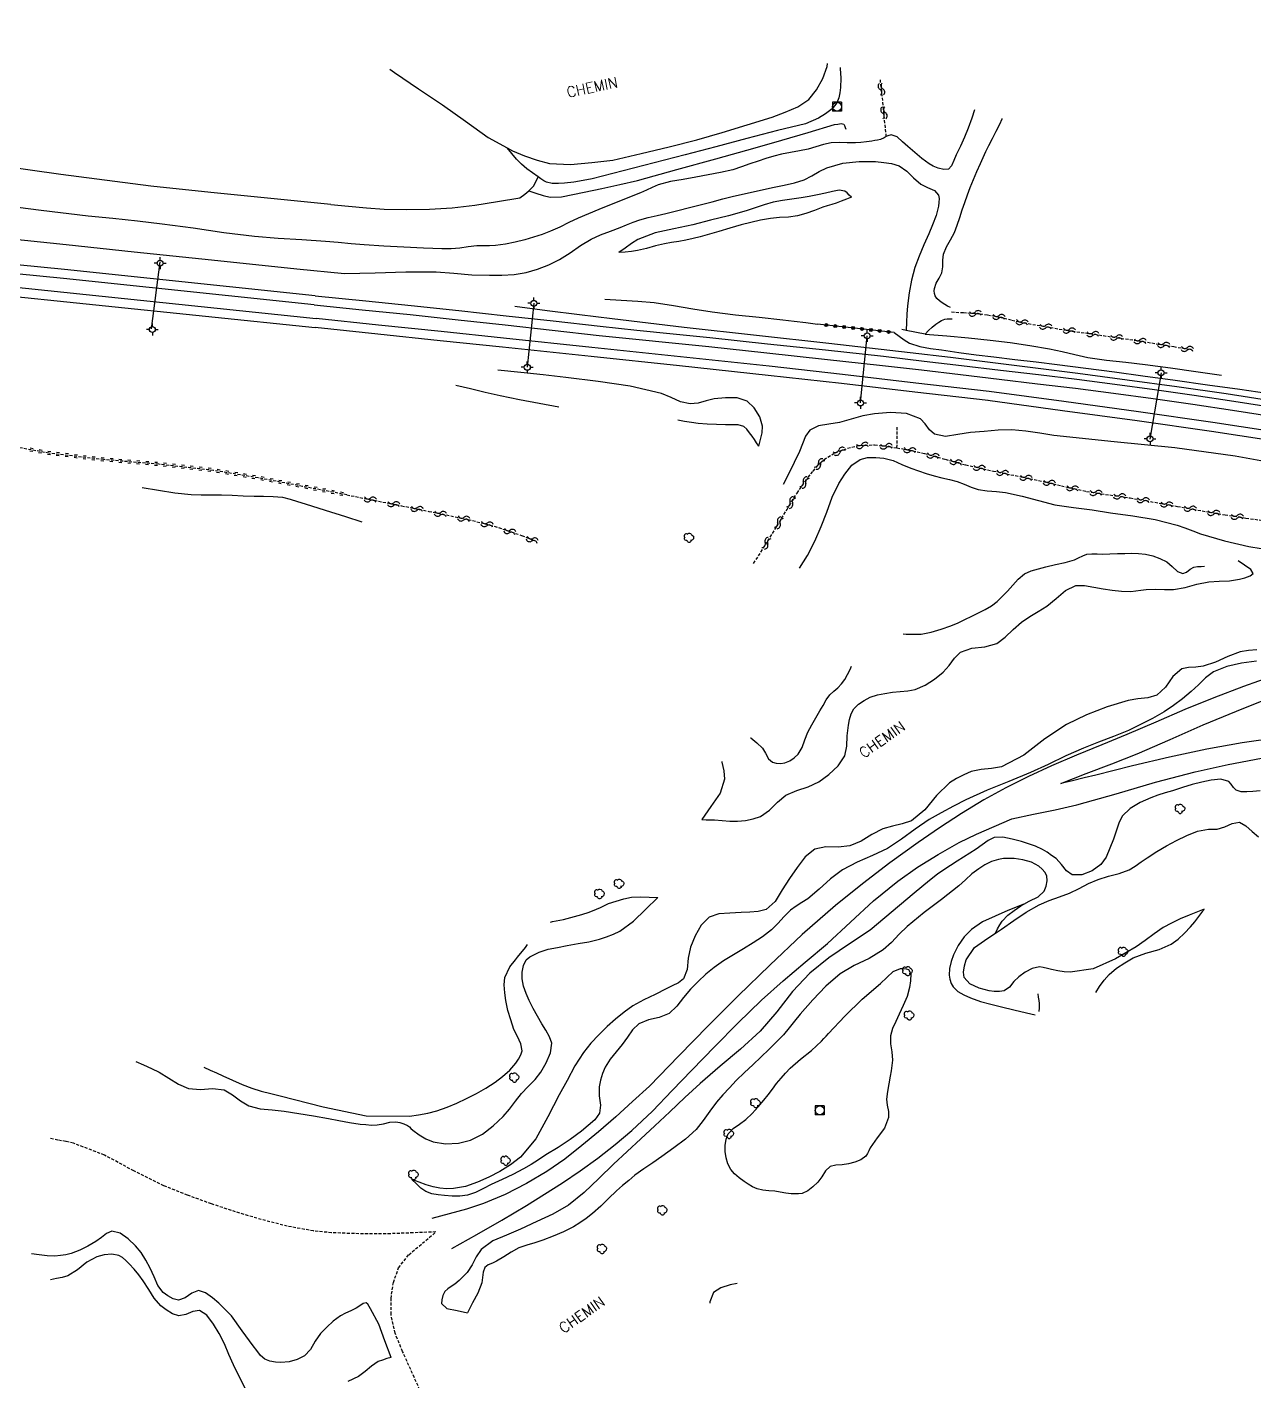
# Model space of a CAD drawing. Header units: millimetres. Extents: x 107000 to 108000, y 127000 to 127954.
# Drawn here: x 107218.9 to 107424.3, y 127715.1 to 127941.9 of the extents above; entities that cross this region are included whole.
import ezdxf
from ezdxf.enums import TextEntityAlignment as Align

# ---------------------------------------------------------------- set-up
doc = ezdxf.new("R2010")
doc.units = ezdxf.units.MM
doc.linetypes.add('DASHED', pattern=[0.75, 0.5, -0.25])
doc.layers.get('0').update_dxf_attribs({"linetype": 'CONTINUOUS'})
for name, color, linetype in [('W0070', 7, 'DASHED'), ('W0071', 7, 'CONTINUOUS'), ('W0120', 7, 'CONTINUOUS'), ('W0211', 2, 'CONTINUOUS'), ('W0214', 2, 'CONTINUOUS'), ('W0220', 5, 'DASHED'), ('W0300', 7, 'CONTINUOUS'), ('W0323', 7, 'CONTINUOUS'), ('W0330', 7, 'CONTINUOUS'), ('W0420', 7, 'CONTINUOUS'), ('W0501', 5, 'DASHED'), ('W0510', 5, 'CONTINUOUS'), ('W0515', 5, 'CONTINUOUS'), ('W0610', 7, 'CONTINUOUS'), ('W0611', 7, 'CONTINUOUS'), ('W0700', 7, 'CONTINUOUS'), ('W0989', 7, 'CONTINUOUS')]:
    doc.layers.add(name, color=color, linetype=linetype)
doc.styles.get("Standard").update_dxf_attribs({"font": 'romans.shx', "width": 0.85})

# ---------------------------------------------------------------- blocks, each defined once
blk = doc.blocks.new('T300')
for p, q in [((-0.8, 0.51), (-0.86, 0.34)), ((-0.86, 0.34), (-0.86, 0.17)), ((-0.86, 0.17), (-0.74, 0.06)), ((-0.69, 0.63), (-0.8, 0.51)), ((-0.8, -0.06), (-0.74, 0.06)), ((-0.74, 0.06), (-0.69, 0.11)), ((-0.57, 0.69), (-0.69, 0.63)), ((-0.46, 0.69), (-0.57, 0.69)), ((-0.29, 0.63), (-0.46, 0.69)), ((-0.29, 0.63), (-0.17, 0.74)), ((-0.23, 0.57), (-0.29, 0.63)), ((-0.17, 0.74), (-0.06, 0.8)), ((-0.06, 0.8), (0.06, 0.8)), ((0.06, 0.8), (0.23, 0.74)), ((0.23, 0.74), (0.34, 0.63)), ((0.34, 0.63), (0.4, 0.51)), ((0.46, 0.46), (0.34, 0.46)), ((0.4, 0.51), (0.4, 0.46)), ((0.57, 0.4), (0.46, 0.46)), ((0.57, 0.4), (0.69, 0.29)), ((0.69, 0.29), (0.74, 0.17)), ((0.74, 0.06), (0.69, -0.17)), ((0.74, 0.17), (0.74, 0.06)), ((-0.8, -0.17), (-0.8, -0.06)), ((-0.8, -0.23), (-0.8, -0.17)), ((-0.74, -0.34), (-0.8, -0.23)), ((-0.69, -0.4), (-0.74, -0.34)), ((-0.51, -0.46), (-0.69, -0.4)), ((-0.4, -0.46), (-0.51, -0.46)), ((-0.4, -0.46), (-0.34, -0.46)), ((-0.34, -0.46), (-0.34, -0.4)), ((-0.34, -0.51), (-0.34, -0.46)), ((-0.29, -0.63), (-0.34, -0.51)), ((-0.17, -0.74), (-0.29, -0.63)), ((-0.06, -0.8), (-0.17, -0.74)), ((0.06, -0.8), (-0.06, -0.8)), ((0.17, -0.74), (0.06, -0.8)), ((0.23, -0.69), (0.17, -0.74)), ((0.29, -0.46), (0.23, -0.46)), ((0.29, -0.63), (0.23, -0.69)), ((0.46, -0.4), (0.29, -0.46)), ((0.34, -0.51), (0.29, -0.63)), ((0.34, -0.51), (0.34, -0.46)), ((0.57, -0.34), (0.46, -0.4)), ((0.63, -0.29), (0.57, -0.34)), ((0.69, -0.17), (0.63, -0.29))]:
    blk.add_line(p, q)
blk = doc.blocks.new('T420')
for p, q in [((0.75, 0.75), (-0.75, 0.75)), ((-0.75, 0.75), (-0.75, -0.75)), ((0.75, 0.75), (0.75, -0.75)), ((0.75, -0.75), (-0.75, -0.75))]:
    blk.add_line(p, q)
blk.add_ellipse((0, 0), major_axis=(-0.53, 0.53), ratio=1, start_param=3.926991, end_param=10.210176)
blk = doc.blocks.new('T610')
for p, q in [((-0.500001, 0), (-1.000002, 0)), ((0, 0.500001), (0, 1.000002)), ((0.500001, 0), (1.000002, 0)), ((0, -0.500001), (0, -1.000002))]:
    blk.add_line(p, q)
blk.add_ellipse((0, 0), major_axis=(-0.353554, 0.353554), ratio=1, start_param=3.926990817, end_param=10.2101761242)
blk = doc.blocks.new('t220o')
at = {"color": 0, "linetype": 'Continuous'}
for p, q in [((-0.25, 0.25), (0.25, 0.25)), ((-0.25, -0.25), (0.25, -0.25))]:
    blk.add_line(p, q, dxfattribs=at)
blk = doc.blocks.new('t500o')
at = {"color": 0, "linetype": 'Continuous'}
for centre, start, end in [((-0.5, 0.625), 216.8699, 323.1301), ((0.5, -0.125), 36.8699, 143.1301), ((0.5, -0.625), 36.8699, 143.1301), ((-0.5, 0.125), 216.8699, 323.1301)]:
    blk.add_arc(centre, 0.625, start, end, dxfattribs=at)
blk = doc.blocks.new('t323o')
at = {"color": 0, "linetype": 'Continuous'}
for radius in [0.25, 0.15]:
    blk.add_circle((0, 0), radius, dxfattribs=at)

msp = doc.modelspace()

# ---------------------------------------------------------------- linework, layer by layer
at = {"layer": 'W0070'}
msp.add_lwpolyline([(107284.94, 127712.93), (107283.1, 127717.03), (107281.74, 127720.06), (107280.47, 127723.13), (107279.8, 127726.26), (107279.8, 127728.92), (107280.19, 127731.62), (107281.06, 127734.07), (107282.77, 127736.27), (107285.05, 127738.18), (107287.32, 127740.08), (107283.52, 127739.93), (107279.72, 127739.79), (107275.93, 127739.76), (107272.88, 127739.82), (107269.84, 127739.95), (107266.82, 127740.24), (107262.43, 127741.04), (107258.08, 127742.16), (107253.78, 127743.45), (107249.73, 127744.78), (107245.73, 127746.25), (107241.76, 127747.83), (107236.75, 127750.31), (107231.81, 127752.96), (107226.65, 127754.93), (107225.35, 127755.22), (107224.04, 127755.47), (107222.73, 127755.72)], dxfattribs=at)
at = {"layer": 'W0071'}
for points in [[(107355, 127935.12), (107355.02, 127934.91), (107355.12, 127933.32), (107355.05, 127931.75), (107354.93, 127930.87), (107354.76, 127929.99), (107354.46, 127929.18), (107353.64, 127928.16), (107352.53, 127927.31), (107351.35, 127926.59), (107349.2, 127925.66), (107346.87, 127925.1), (107344.53, 127924.53), (107339.37, 127923.18), (107334.2, 127921.83), (107329.04, 127920.49), (107323.86, 127919.15), (107318.68, 127917.8), (107313.49, 127916.46), (107311.95, 127916.18), (107310.4, 127915.91), (107308.84, 127915.75), (107307.82, 127915.68), (107306.8, 127915.66), (107305.84, 127915.87), (107305.36, 127916.13), (107304.9, 127916.46), (107304.43, 127916.8)], [(107321.07, 127916.18), (107327.64, 127918), (107334.21, 127919.81), (107340.78, 127921.66), (107345.22, 127922.94), (107349.65, 127924.23), (107354.08, 127925.53), (107354.62, 127925.61), (107355.17, 127925.7), (107355.59, 127925.58), (107355.74, 127925.36), (107355.85, 127925.06), (107355.96, 127924.76)], [(107302.87, 127914.43), (107304.06, 127914.04), (107305.26, 127913.65), (107306.46, 127913.4), (107308.34, 127913.45), (107310.24, 127913.83), (107312.13, 127914.24), (107315.12, 127914.83), (107318.1, 127915.51), (107321.07, 127916.18)], [(107427.57, 127833.22), (107422.54, 127831.44), (107417.55, 127829.55), (107412.68, 127827.55), (107407.85, 127825.46), (107403.01, 127823.38), (107398.79, 127821.66), (107394.56, 127819.95), (107390.38, 127818.14), (107386.54, 127816.34), (107382.75, 127814.45), (107379.03, 127812.43), (107375.3, 127810.16), (107371.64, 127807.76), (107368.04, 127805.29), (107363.34, 127801.91), (107358.73, 127798.4), (107354.24, 127794.76), (107348.65, 127789.88), (107343.24, 127784.78), (107337.91, 127779.61), (107332.92, 127774.62), (107328.01, 127769.56), (107323.09, 127764.49), (107320.26, 127761.93), (107317.43, 127759.36), (107314.55, 127756.87), (107311.74, 127754.54), (107308.88, 127752.28), (107305.9, 127750.21), (107302.48, 127748.18), (107298.93, 127746.37), (107295.28, 127744.82), (107292.43, 127743.89), (107289.52, 127743.12), (107286.62, 127742.34)], [(107428.23, 127822.85), (107422.3, 127821.97), (107416.39, 127820.94), (107410.16, 127819.61), (107403.97, 127818.12), (107397.78, 127816.6), (107395.83, 127816.13), (107393.88, 127815.65), (107391.93, 127815.18), (107396.2, 127816.83), (107400.48, 127818.48), (107404.74, 127820.17), (107410.28, 127822.54), (107415.79, 127824.99), (107421.34, 127827.32), (107425.68, 127829.05)], [(107289.98, 127737.29), (107294.16, 127739.68), (107298.35, 127742.06), (107302.49, 127744.52), (107305.52, 127746.39), (107308.52, 127748.3), (107311.46, 127750.29), (107314.43, 127752.46), (107317.33, 127754.71), (107320.14, 127757.07), (107323.57, 127760.33), (107326.86, 127763.76), (107330.15, 127767.19), (107334, 127771.13), (107337.86, 127775.07), (107341.82, 127778.9), (107345.45, 127782.12), (107349.16, 127785.26), (107352.86, 127788.4), (107356.73, 127791.95), (107360.59, 127795.52), (107364.65, 127798.83), (107367.97, 127801.15), (107371.41, 127803.31), (107374.95, 127805.29), (107377.85, 127806.69), (107380.8, 127807.96), (107383.75, 127809.24), (107387.38, 127810.02), (107391, 127810.8), (107394.62, 127811.63), (107401.23, 127813.43), (107407.81, 127815.38), (107414.43, 127817.14), (107419.96, 127818.34), (107425.53, 127819.41)]]:
    msp.add_lwpolyline(points, dxfattribs=at)
at = {"layer": 'W0120'}
msp.add_lwpolyline([(107369.22, 127890.46), (107366.06, 127891.05), (107365.3, 127891.19)], dxfattribs=at)
at = {"layer": 'W0211'}
for points in [[(107356.88, 127913.37), (107356.53, 127913.74), (107356.19, 127914.12), (107355.81, 127914.41), (107354.82, 127914.56), (107353.69, 127914.3), (107352.56, 127914.02), (107351.19, 127913.78), (107349.82, 127913.51), (107348.45, 127913.25), (107346.9, 127913.02), (107345.34, 127912.81), (107343.8, 127912.52), (107342.29, 127912.09), (107340.79, 127911.58), (107339.29, 127911.09), (107336.31, 127910.27), (107333.31, 127909.52), (107330.31, 127908.76), (107327.18, 127908.09), (107324.05, 127907.41), (107321.13, 127906.28), (107320.04, 127905.6), (107318.98, 127904.85), (107317.92, 127904.09)], [(107300.51, 127895.11), (107305.95, 127894.41), (107311.38, 127893.72), (107316.81, 127893.04), (107328.91, 127891.61), (107341.01, 127890.26), (107353.12, 127888.91)], [(107353.12, 127888.91), (107359.91, 127888.15), (107366.7, 127887.39), (107373.48, 127886.59), (107380.58, 127885.71), (107387.68, 127884.79), (107394.77, 127883.88), (107403.07, 127882.77), (107411.36, 127881.67), (107419.64, 127880.49), (107427.46, 127879.28)], [(107369.22, 127890.46), (107372.87, 127890.14), (107376.51, 127889.82), (107380.14, 127889.43), (107383.45, 127889.02), (107386.75, 127888.56), (107390.03, 127887.99), (107392.16, 127887.52), (107394.3, 127887.01), (107396.44, 127886.55), (107399.62, 127886.08), (107402.83, 127885.73), (107406.04, 127885.36), (107410.3, 127884.78), (107414.56, 127884.16), (107418.82, 127883.55)], [(107341.4, 127871.66), (107341.68, 127872.79), (107341.96, 127873.92), (107342.02, 127875.01), (107341.54, 127876.61), (107340.6, 127878.12), (107339.41, 127879.23), (107337.77, 127879.75), (107335.82, 127879.76), (107333.88, 127879.58), (107332.54, 127879.29), (107331.21, 127878.9), (107329.9, 127878.74), (107328.28, 127879.1), (107326.69, 127879.81), (107325.08, 127880.47), (107319.84, 127881.74), (107314.46, 127882.53), (107309.08, 127883.2), (107305.29, 127883.65), (107301.51, 127884.04), (107297.71, 127884.43)], [(107425.43, 127869.23), (107421.13, 127870.02), (107411.05, 127871.4), (107400.9, 127872.39), (107390.76, 127873.48), (107388.43, 127873.83), (107386.1, 127874.19), (107383.76, 127874.39), (107381.45, 127874.35), (107379.12, 127874.15), (107376.8, 127873.96), (107374.71, 127873.64), (107372.62, 127873.32), (107370.81, 127873.66), (107369.98, 127874.43), (107369.24, 127875.44), (107368.43, 127876.28), (107366.12, 127877.17), (107363.42, 127877.3), (107360.74, 127877.11), (107358.79, 127876.76), (107356.85, 127876.22), (107354.91, 127875.66), (107353.13, 127875.38), (107351.35, 127875.09), (107349.91, 127874.37), (107349.21, 127873.34), (107348.71, 127872.07), (107348.21, 127870.8), (107347.3, 127868.95), (107346.38, 127867.12), (107345.46, 127865.28)], [(107348.21, 127851.23), (107349.55, 127853.35), (107350.74, 127855.77), (107351.84, 127858.21), (107352.78, 127860.65), (107353.64, 127863.13), (107354.79, 127865.43), (107355.8, 127866.99), (107356.95, 127868.47), (107358.33, 127869.47), (107359.59, 127869.77), (107360.98, 127869.8), (107362.34, 127869.67), (107363.86, 127869.26), (107365.35, 127868.61), (107366.85, 127867.99), (107368.13, 127867.53), (107369.42, 127867.1), (107370.72, 127866.69), (107372, 127866.37), (107373.3, 127866.08), (107374.57, 127865.74), (107375.75, 127865.31), (107376.91, 127864.83), (107378.1, 127864.44), (107379.62, 127864.19), (107381.17, 127864.07), (107382.71, 127863.9), (107385.48, 127863.32), (107388.22, 127862.58), (107390.96, 127861.85)], [(107238.14, 127864.74), (107240.86, 127864.31), (107243.59, 127863.88), (107246.32, 127863.59), (107248.02, 127863.54), (107249.71, 127863.55), (107251.41, 127863.54), (107253.23, 127863.47), (107255.05, 127863.38), (107256.87, 127863.3), (107258.46, 127863.29), (107260.06, 127863.27), (107261.63, 127863.12), (107262.91, 127862.81), (107264.17, 127862.4), (107265.43, 127862), (107268.8, 127860.96), (107272.16, 127859.88), (107274.93, 127859)], [(107390.96, 127861.85), (107394.07, 127861.43), (107397.18, 127861), (107400.28, 127860.54), (107404.02, 127859.99), (107407.76, 127859.39), (107411.41, 127858.47), (107412.72, 127858), (107414.02, 127857.49), (107415.32, 127857.01), (107419.34, 127855.81), (107423.43, 127854.89), (107427.57, 127854.2)], [(107335.17, 127818.85), (107335.21, 127818.76), (107335.55, 127817.31), (107335.64, 127815.89), (107334.9, 127813.57), (107333.37, 127811.35), (107331.84, 127809.14), (107332.55, 127809.12), (107333.26, 127809.11), (107333.97, 127809.08), (107335.26, 127808.98), (107336.54, 127808.86), (107337.81, 127808.85), (107339.13, 127809), (107340.44, 127809.26), (107341.67, 127809.68), (107343.15, 127810.71), (107344.49, 127812.05), (107345.91, 127813.22), (107347.72, 127814.02), (107349.64, 127814.63), (107351.42, 127815.45), (107353.12, 127816.68), (107354.66, 127818.13), (107355.77, 127819.79), (107356.13, 127821.41), (107356.18, 127823.19), (107356.37, 127824.93), (107356.59, 127825.88), (107356.86, 127826.83), (107357.28, 127827.67), (107358.05, 127828.47), (107359.02, 127829.11), (107360.05, 127829.63), (107361.24, 127830.03), (107362.5, 127830.27), (107363.76, 127830.46), (107365.04, 127830.6), (107366.32, 127830.68), (107367.54, 127830.91), (107369.23, 127831.64), (107370.81, 127832.65), (107372.26, 127833.83), (107373.24, 127834.96), (107374.13, 127836.18), (107375.15, 127837.19), (107377.05, 127837.85), (107379.21, 127838.07), (107381.21, 127838.61), (107382.65, 127839.67), (107383.97, 127840.97), (107385.35, 127842.2), (107386.74, 127843.13), (107388.17, 127843.99), (107389.59, 127844.88), (107391.18, 127846.18), (107392.75, 127847.52), (107394.45, 127848.33), (107395.92, 127848.34), (107397.47, 127848.04), (107399.02, 127847.76), (107400.56, 127847.57), (107402.1, 127847.39), (107403.64, 127847.36), (107404.49, 127847.45), (107405.35, 127847.58), (107406.21, 127847.68), (107407.74, 127847.71), (107409.28, 127847.65), (107410.8, 127847.69), (107412.77, 127848.03), (107414.73, 127848.54), (107416.7, 127848.95), (107418.43, 127849.06), (107420.16, 127849.1), (107421.84, 127849.38), (107422.76, 127849.65), (107423.66, 127849.98), (107424.16, 127850.37), (107423.78, 127851), (107422.71, 127851.73), (107421.64, 127852.46)], [(107424.76, 127837.59), (107423.36, 127837.45), (107421.98, 127837.23), (107419.9, 127836.47), (107417.86, 127835.53), (107415.77, 127834.82), (107414.56, 127834.69), (107413.32, 127834.62), (107412.19, 127834.38), (107410.7, 127833.11), (107409.48, 127831.33), (107408.03, 127829.97), (107406.52, 127829.52), (107404.86, 127829.34), (107403.22, 127829.09), (107399.68, 127828.03), (107396.23, 127826.66), (107392.88, 127825.08), (107389.26, 127822.65), (107385.77, 127819.93), (107381.99, 127818), (107380.32, 127817.71), (107378.6, 127817.54), (107376.95, 127817.18), (107375.7, 127816.65), (107374.48, 127816), (107373.31, 127815.27), (107371.14, 127813.2), (107369.2, 127810.8), (107366.94, 127808.95), (107365.4, 127808.41), (107363.75, 127808.03), (107362.14, 127807.57), (107360.29, 127806.63), (107358.5, 127805.55), (107356.63, 127804.73), (107354.64, 127804.53), (107352.58, 127804.57), (107350.74, 127804.18), (107349.15, 127802.89), (107347.81, 127801.09), (107346.51, 127799.26), (107345.3, 127797.35), (107344.12, 127795.4), (107342.59, 127794.06), (107341.3, 127793.74), (107339.86, 127793.66), (107338.42, 127793.58), (107336.54, 127793.48), (107334.67, 127793.35), (107333.06, 127792.82), (107331.73, 127791.48), (107330.72, 127789.66), (107329.93, 127787.75), (107329.58, 127785.92), (107329.4, 127784.03), (107328.75, 127782.48), (107327.91, 127781.82), (107326.9, 127781.29), (107325.87, 127780.77), (107324.01, 127779.84), (107322.12, 127778.96), (107320.31, 127777.95), (107318.81, 127776.87), (107317.38, 127775.69), (107316.01, 127774.46), (107314.6, 127773.1), (107313.26, 127771.67), (107312.02, 127770.16), (107310.55, 127767.88), (107309.27, 127765.45), (107307.97, 127763.03), (107306.03, 127759.34), (107304.04, 127755.68), (107301.47, 127752.59), (107299.83, 127751.33), (107298.04, 127750.21), (107296.18, 127749.25), (107294.27, 127748.39), (107292.29, 127747.69), (107290.27, 127747.34), (107289.13, 127747.32), (107287.99, 127747.42), (107286.86, 127747.61), (107285.66, 127747.96), (107284.49, 127748.42), (107283.31, 127748.88)], [(107425.33, 127813.94), (107424.09, 127813.82), (107423.11, 127813.76), (107422.13, 127813.79), (107421.28, 127814.07), (107420.85, 127814.51), (107420.48, 127815.07), (107420.07, 127815.53), (107418.72, 127815.9), (107417.13, 127815.72), (107415.55, 127815.42), (107413.91, 127815.04), (107412.29, 127814.5), (107410.67, 127813.95), (107409.44, 127813.6), (107408.21, 127813.24), (107407.02, 127812.8), (107405.25, 127811.99), (107403.57, 127810.98), (107402.24, 127809.7), (107401.64, 127808.52), (107401.22, 127807.19), (107400.76, 127805.88), (107400.17, 127804.34), (107399.53, 127802.82), (107398.63, 127801.59), (107397.18, 127800.58), (107395.45, 127799.89), (107393.86, 127799.88), (107392.92, 127800.55), (107392.06, 127801.61), (107391.14, 127802.6), (107390.41, 127803.15), (107389.64, 127803.67), (107388.85, 127804.13), (107387.72, 127804.66), (107386.54, 127805.09), (107385.34, 127805.45), (107383.82, 127805.88), (107382.26, 127806.2), (107380.8, 127806.13), (107379.76, 127805.63), (107378.77, 127804.9), (107377.78, 127804.16), (107376.72, 127803.49), (107375.65, 127802.82), (107374.59, 127802.15), (107373.48, 127801.44), (107372.38, 127800.73), (107371.29, 127799.98), (107369.96, 127798.96), (107368.67, 127797.89), (107367.38, 127796.81), (107364.92, 127794.76), (107362.47, 127792.7), (107360.02, 127790.64), (107356.57, 127788.32), (107353.13, 127786.01), (107349.91, 127783.44), (107347.02, 127780.33), (107344.38, 127776.95), (107341.6, 127773.71), (107338.34, 127770.7), (107334.92, 127767.85), (107331.55, 127764.95), (107329.01, 127762.59), (107326.49, 127760.21), (107323.96, 127757.84), (107321.65, 127755.7), (107319.34, 127753.57), (107317.03, 127751.44), (107314.58, 127749.05), (107312.13, 127746.66), (107309.5, 127744.55), (107306.92, 127743.08), (107304.21, 127741.82), (107301.49, 127740.55), (107299.16, 127739.56), (107296.84, 127738.57), (107294.89, 127737.16), (107294.07, 127735.93), (107293.38, 127734.55), (107292.56, 127733.28), (107291.9, 127732.6), (107291.19, 127731.96), (107290.46, 127731.35), (107289.88, 127730.95), (107289.3, 127730.56), (107288.83, 127730.1), (107288.5, 127729.45), (107288.29, 127728.72), (107288.26, 127728.08), (107289.14, 127727.27), (107290.86, 127726.91), (107292.59, 127726.54)], [(107237.07, 127768.64), (107238.37, 127768.04), (107239.68, 127767.45), (107240.96, 127766.83), (107242.6, 127765.86), (107244.22, 127764.84), (107245.92, 127764.09), (107247.88, 127763.93), (107249.92, 127764.08), (107251.85, 127763.86), (107253.26, 127763.07), (107254.59, 127762.04), (107256, 127761.2), (107257.9, 127760.71), (107259.9, 127760.51), (107261.91, 127760.3), (107264.38, 127759.9), (107266.85, 127759.5), (107269.32, 127759.08), (107271.08, 127758.74), (107272.84, 127758.39), (107274.62, 127758.13), (107275.58, 127758.05), (107276.54, 127757.99), (107277.5, 127758), (107278.55, 127758.19), (107279.6, 127758.47), (107280.63, 127758.54), (107281.3, 127758.41), (107281.96, 127758.2), (107282.57, 127757.9), (107282.87, 127757.66), (107283.14, 127757.39), (107283.43, 127757.13), (107284.5, 127756.34), (107285.65, 127755.66), (107286.85, 127755.17), (107288.91, 127754.83), (107291.09, 127754.95), (107293.13, 127755.45), (107295.1, 127756.44), (107296.92, 127757.86), (107298.58, 127759.43), (107299.66, 127760.65), (107300.65, 127761.96), (107301.66, 127763.24), (107302.79, 127764.42), (107303.93, 127765.59), (107304.9, 127766.86), (107305.8, 127768.4), (107306.52, 127770.05), (107306.7, 127771.68), (107306.33, 127772.77), (107305.7, 127773.86), (107305.06, 127774.93), (107304.33, 127776.22), (107303.59, 127777.5), (107302.94, 127778.82), (107302.42, 127780.01), (107301.97, 127781.22), (107301.75, 127782.45), (107301.77, 127783.58), (107301.97, 127784.72), (107302.44, 127785.66), (107303.04, 127786.17), (107303.8, 127786.57), (107304.58, 127786.92), (107306.09, 127787.43), (107307.69, 127787.74), (107309.29, 127788.04), (107311.11, 127788.36), (107312.94, 127788.66), (107314.73, 127789.09), (107315.89, 127789.49), (107317.04, 127789.95), (107318.13, 127790.48), (107320.4, 127792.1), (107322.43, 127794.09), (107324.46, 127796.08)], [(107385.75, 127794.98), (107383.07, 127793.9), (107380.95, 127792.95), (107378.83, 127792), (107376.98, 127790.75), (107375.78, 127789.48), (107374.74, 127788.04), (107373.96, 127786.48), (107373.56, 127785.37), (107373.29, 127784.21), (107373.26, 127783.07), (107373.39, 127782.39), (107373.6, 127781.71), (107373.91, 127781.11), (107374.7, 127780.35), (107375.73, 127779.78), (107376.81, 127779.29), (107378.48, 127778.65), (107380.24, 127778.21), (107382.01, 127777.79), (107384.1, 127777.26), (107386.21, 127776.77), (107387.65, 127776.43)], [(107279.81, 127719.08), (107278.78, 127721.85), (107277.75, 127724.62), (107276.38, 127727.19), (107276.15, 127727.58), (107275.91, 127727.96), (107275.64, 127728.2), (107275.14, 127728.11), (107274.56, 127727.7), (107273.98, 127727.29), (107273.09, 127726.87), (107272.19, 127726.47), (107271.33, 127726.01), (107270.14, 127725.15), (107269.03, 127724.16), (107268.01, 127723.1), (107267.11, 127721.8), (107266.31, 127720.41), (107265.3, 127719.33), (107264.09, 127718.71), (107262.73, 127718.32), (107261.36, 127718.2), (107260.44, 127718.26), (107259.51, 127718.44), (107258.68, 127718.78), (107257.95, 127719.4), (107257.32, 127720.21), (107256.71, 127721.02), (107254.87, 127723.5), (107253.09, 127726.02), (107250.98, 127728.18), (107249.9, 127729.06), (107248.75, 127729.88), (107247.58, 127730.26), (107246.48, 127729.84), (107245.35, 127729.05), (107244.23, 127728.67), (107243.33, 127728.9), (107242.43, 127729.37), (107241.64, 127729.94), (107240.76, 127731.12), (107240.15, 127732.59), (107239.5, 127734.02), (107238.76, 127735.34), (107237.97, 127736.64), (107237.04, 127737.78), (107235.82, 127738.92), (107234.45, 127739.9), (107233.08, 127740.23), (107232.19, 127739.84), (107231.31, 127739.15), (107230.4, 127738.49), (107229.06, 127737.72), (107227.69, 127737.01), (107226.26, 127736.48), (107225.36, 127736.27), (107224.45, 127736.12), (107223.53, 127736.04), (107222.23, 127736.08), (107220.92, 127736.24), (107219.62, 127736.4)], [(107337.75, 127731.45), (107336.59, 127731.24), (107335.02, 127730.74), (107333.8, 127729.94), (107333.18, 127728.39), (107333.16, 127728.16)]]:
    msp.add_lwpolyline(points, dxfattribs=at)
at = {"layer": 'W0214'}
for points in [[(107356.88, 127913.37), (107356.04, 127913.04), (107355.19, 127912.71), (107354.34, 127912.4), (107353.6, 127912.16), (107352.85, 127911.92), (107352.1, 127911.68), (107350.68, 127911.17), (107349.27, 127910.65), (107347.84, 127910.24), (107346.35, 127910.04), (107344.83, 127909.96), (107343.32, 127909.82), (107341.68, 127909.53), (107340.06, 127909.16), (107338.44, 127908.76), (107336.54, 127908.21), (107334.66, 127907.6), (107332.76, 127907.05), (107331.57, 127906.74), (107330.37, 127906.46), (107329.17, 127906.2), (107327.98, 127905.98), (107326.78, 127905.79), (107325.59, 127905.58), (107324.09, 127905.2), (107322.6, 127904.77), (107321.09, 127904.43), (107320.04, 127904.29), (107318.98, 127904.19), (107317.92, 127904.09)], [(107315.58, 127896.28), (107318.34, 127896.12), (107321.1, 127895.95), (107323.85, 127895.71), (107327.09, 127895.25), (107330.32, 127894.68), (107333.56, 127894.16), (107337.5, 127893.69), (107341.44, 127893.29), (107345.39, 127892.86), (107347.32, 127892.61), (107349.26, 127892.36), (107351.19, 127892.11)], [(107364.06, 127890.72), (107364.9, 127890.09), (107365.74, 127889.46), (107366.63, 127888.92), (107368.32, 127888.35), (107370.15, 127888.06), (107371.97, 127887.81), (107374.87, 127887.36), (107377.79, 127886.99), (107380.71, 127886.63), (107384.26, 127886.2), (107387.81, 127885.78), (107391.36, 127885.35), (107396.14, 127884.74), (107400.92, 127884.1), (107405.69, 127883.45), (107411.11, 127882.72), (107416.53, 127881.97), (107421.94, 127881.21), (107426.46, 127880.56)], [(107307.89, 127878.21), (107304.61, 127878.82), (107301.33, 127879.44), (107298.06, 127880.11), (107295.58, 127880.67), (107293.1, 127881.26), (107290.63, 127881.85)], [(107341.4, 127871.66), (107341.02, 127872.22), (107340.65, 127872.78), (107340.25, 127873.33), (107339.83, 127873.93), (107339.38, 127874.51), (107338.87, 127874.96), (107337.95, 127875.24), (107336.89, 127875.24), (107335.82, 127875.24), (107334.29, 127875.32), (107332.76, 127875.38), (107331.23, 127875.5), (107330.09, 127875.65), (107328.96, 127875.83), (107327.82, 127876.01)], [(107365.54, 127840.24), (107366.07, 127840.19), (107368.56, 127840.18), (107370.25, 127840.53), (107371.92, 127841.01), (107373.55, 127841.58), (107374.73, 127842.08), (107375.88, 127842.64), (107377.02, 127843.22), (107378.15, 127843.75), (107379.28, 127844.3), (107380.34, 127844.93), (107381.27, 127845.69), (107382.15, 127846.52), (107383.01, 127847.38), (107383.93, 127848.39), (107384.83, 127849.43), (107385.86, 127850.27), (107386.98, 127850.78), (107388.21, 127851.13), (107389.44, 127851.45), (107391.04, 127851.85), (107392.65, 127852.19), (107394.22, 127852.66), (107394.92, 127852.98), (107395.61, 127853.32), (107396.32, 127853.57), (107397.16, 127853.65), (107398.03, 127853.62), (107398.9, 127853.59), (107400.15, 127853.63), (107401.41, 127853.69), (107402.66, 127853.72), (107403.81, 127853.73), (107404.97, 127853.72), (107406.1, 127853.6), (107407.34, 127853.3), (107408.55, 127852.87), (107409.7, 127852.31), (107410.61, 127851.55), (107411.48, 127850.7), (107412.37, 127850.34), (107412.97, 127850.59), (107413.58, 127851.05), (107414.23, 127851.4), (107414.81, 127851.5), (107415.42, 127851.53), (107416.02, 127851.57)], [(107424.7, 127835.69), (107422.2, 127835.31), (107419.73, 127834.8), (107417.48, 127833.88), (107416.18, 127832.89), (107414.98, 127831.71), (107413.75, 127830.57), (107412.29, 127829.39), (107410.8, 127828.26), (107409.26, 127827.21), (107407.32, 127826.07), (107405.31, 127825.04), (107403.26, 127824.07), (107400.77, 127823.04), (107398.24, 127822.1), (107395.72, 127821.12), (107392.76, 127819.79), (107389.82, 127818.39), (107386.87, 127817.03), (107383.25, 127815.51), (107379.61, 127814.04), (107376.03, 127812.43), (107373.96, 127811.38), (107371.92, 127810.29), (107369.91, 127809.13), (107367.57, 127807.55), (107365.27, 127805.87), (107362.91, 127804.32), (107360.4, 127803.11), (107357.82, 127802.02), (107355.38, 127800.73), (107353.39, 127799.19), (107351.51, 127797.48), (107349.56, 127795.88), (107348.6, 127795.25), (107347.62, 127794.64), (107346.7, 127793.98), (107345.6, 127792.92), (107344.59, 127791.76), (107343.51, 127790.67), (107342.01, 127789.53), (107340.41, 127788.5), (107338.8, 127787.49), (107337.15, 127786.48), (107335.49, 127785.48), (107333.9, 127784.39), (107332.53, 127783.25), (107331.21, 127782.03), (107329.95, 127780.76), (107328.77, 127779.34), (107327.65, 127777.87), (107326.35, 127776.66), (107324.71, 127776.02), (107322.9, 127775.63), (107321.29, 127774.95), (107320.26, 127773.93), (107319.37, 127772.71), (107318.49, 127771.48), (107317.48, 127770.26), (107316.49, 127769.03), (107315.67, 127767.7), (107315.22, 127766.63), (107314.87, 127765.5), (107314.63, 127764.36), (107314.67, 127762.85), (107314.88, 127761.32), (107314.73, 127759.95), (107313.95, 127758.85), (107312.83, 127757.88), (107311.67, 127756.97), (107309.77, 127755.54), (107307.77, 127754.24), (107305.74, 127752.98), (107304.51, 127752.18), (107303.26, 127751.39), (107302, 127750.65), (107300.22, 127749.71), (107298.4, 127748.85), (107296.58, 127748.02), (107295.27, 127747.36), (107293.95, 127746.71), (107292.59, 127746.26), (107291.33, 127746.09), (107290.04, 127746.07), (107288.75, 127746.17), (107287.68, 127746.29), (107286.61, 127746.49), (107285.63, 127746.86), (107284.81, 127747.43), (107284.06, 127748.16), (107283.31, 127748.88)], [(107340.01, 127822.83), (107340.04, 127822.81), (107341.05, 127821.99), (107341.98, 127821.09), (107342.52, 127820.24), (107343.01, 127819.34), (107343.66, 127818.73), (107344.3, 127818.57), (107345.03, 127818.56), (107345.73, 127818.66), (107346.55, 127818.98), (107347.31, 127819.49), (107347.97, 127820.09), (107348.66, 127821.19), (107349.11, 127822.5), (107349.6, 127823.79), (107350.23, 127824.99), (107350.9, 127826.17), (107351.6, 127827.34), (107352.13, 127828.26), (107352.67, 127829.18), (107353.29, 127830.03), (107353.92, 127830.65), (107354.62, 127831.22), (107355.24, 127831.85), (107355.77, 127832.61), (107356.23, 127833.43), (107356.67, 127834.26), (107356.91, 127834.84)], [(107381.01, 127790.12), (107381.37, 127790.82), (107381.73, 127791.51), (107382.14, 127792.15), (107383.06, 127793.11), (107384.15, 127793.94), (107385.26, 127794.72), (107385.75, 127794.98), (107386.67, 127795.48), (107388.13, 127796.18), (107389.14, 127797.17), (107389.47, 127797.99), (107389.66, 127798.9), (107389.59, 127799.74), (107389.27, 127800.32), (107388.8, 127800.86), (107388.28, 127801.33), (107387.05, 127802.03), (107385.61, 127802.42), (107384.14, 127802.61), (107383.26, 127802.65), (107382.36, 127802.61), (107381.5, 127802.48), (107380.35, 127802.1), (107379.24, 127801.54), (107378.2, 127800.9), (107377.04, 127800.03), (107375.97, 127799.03), (107374.88, 127798.04), (107371.99, 127795.78), (107369.05, 127793.59), (107366.23, 127791.26), (107364.88, 127789.93), (107363.57, 127788.56), (107362.18, 127787.31), (107359.85, 127785.89), (107357.35, 127784.7), (107355, 127783.32), (107352.6, 127781.26), (107350.41, 127778.95), (107348.31, 127776.55), (107347.37, 127775.4), (107346.46, 127774.24), (107345.51, 127773.11), (107344.31, 127771.85), (107343.06, 127770.63), (107341.8, 127769.42), (107340.38, 127768.09), (107338.96, 127766.77), (107337.57, 127765.42), (107336.46, 127764.24), (107335.36, 127763.04), (107334.3, 127761.8), (107333.17, 127760.28), (107332.09, 127758.72), (107330.91, 127757.26), (107329.11, 127755.62), (107327.14, 127754.14), (107325.14, 127752.71), (107323.64, 127751.66), (107322.11, 127750.64), (107320.63, 127749.57), (107319.6, 127748.72), (107318.58, 127747.84), (107317.57, 127746.95), (107316.23, 127745.67), (107314.91, 127744.37), (107313.52, 127743.15), (107312.49, 127742.36), (107311.43, 127741.61), (107310.34, 127740.93), (107308.68, 127740.08), (107306.96, 127739.36), (107305.21, 127738.71), (107303.87, 127738.28), (107302.52, 127737.89), (107301.21, 127737.4), (107299.94, 127736.72), (107298.71, 127735.93), (107297.47, 127735.17), (107296.77, 127734.85), (107296.06, 127734.55), (107295.51, 127734.12), (107295.21, 127733.36), (107295.14, 127732.45), (107295.02, 127731.54), (107294.35, 127729.83), (107293.47, 127728.19), (107292.59, 127726.54)], [(107306.5, 127791.98), (107306.84, 127792.05), (107308.7, 127792.43), (107310.53, 127792.89), (107311.77, 127793.25), (107313, 127793.65), (107314.2, 127794.11), (107314.87, 127794.41), (107315.54, 127794.74), (107316.2, 127795.07), (107317.49, 127795.46), (107318.78, 127795.85), (107320.09, 127796.12), (107321.53, 127796.2), (107323, 127796.14), (107324.46, 127796.08)], [(107248.47, 127767.7), (107249.53, 127767.2), (107250.59, 127766.7), (107251.66, 127766.21), (107253.26, 127765.48), (107254.88, 127764.77), (107256.52, 127764.15), (107258.08, 127763.68), (107259.67, 127763.28), (107261.26, 127762.9), (107268.42, 127761.03), (107275.66, 127759.55), (107282.87, 127759.47), (107284.42, 127759.7), (107285.97, 127759.99), (107287.49, 127760.38), (107289.18, 127760.96), (107290.83, 127761.65), (107292.45, 127762.42), (107294.09, 127763.24), (107295.7, 127764.14), (107297.22, 127765.15), (107298.49, 127766.11), (107299.7, 127767.15), (107300.7, 127768.35), (107301.13, 127769.01), (107301.52, 127769.72), (107301.74, 127770.43), (107301.56, 127771.6), (107300.96, 127772.79), (107300.38, 127774), (107299.84, 127775.59), (107299.36, 127777.19), (107299.03, 127778.82), (107298.85, 127780.13), (107298.77, 127781.45), (107298.88, 127782.71), (107299.7, 127784.47), (107300.67, 127785.66), (107301, 127786.08), (107302.3, 127787.69), (107302.67, 127788.24)], [(107388.34, 127777), (107388.36, 127777.64), (107388.35, 127778.32), (107388.3, 127778.86), (107388.23, 127779.4), (107388.15, 127779.95)], [(107255.38, 127713.93), (107254.37, 127715.85), (107253.43, 127717.8), (107252.63, 127719.57), (107251.9, 127721.37), (107251.01, 127723.07), (107250.06, 127724.64), (107248.99, 127726.14), (107247.71, 127726.95), (107246.62, 127726.77), (107245.43, 127726.26), (107244.28, 127726.04), (107243.21, 127726.38), (107242.18, 127727.01), (107241.24, 127727.73), (107240.15, 127728.98), (107239.25, 127730.45), (107238.31, 127731.9), (107237.57, 127732.88), (107236.81, 127733.85), (107235.98, 127734.74), (107235.42, 127735.28), (107234.84, 127735.79), (107234.21, 127736.16), (107233.04, 127736.37), (107231.76, 127736.23), (107230.53, 127735.93), (107228.86, 127735.02), (107227.33, 127733.73), (107225.67, 127732.72), (107224.73, 127732.46), (107223.77, 127732.26), (107222.8, 127732.07)], [(107279.81, 127719.08), (107279.09, 127718.86), (107278.36, 127718.63), (107277.66, 127718.36), (107276.53, 127717.61), (107275.49, 127716.69), (107274.38, 127715.87), (107272.56, 127715.06)]]:
    msp.add_lwpolyline(points, dxfattribs=at)
at = {"layer": 'W0220'}
msp.add_lwpolyline([(107272.39, 127863.52), (107264.97, 127864.95), (107257.54, 127866.37), (107250.09, 127867.62), (107240.91, 127868.65), (107231.69, 127869.42), (107222.52, 127870.5), (107215.87, 127871.75), (107209.24, 127873.17), (107202.59, 127874.43), (107196.97, 127875.3), (107191.32, 127876.06), (107185.67, 127876.6), (107180.47, 127877.02), (107175.25, 127877.26), (107170.16, 127876.82), (107165.77, 127875.65), (107161.49, 127873.96), (107157.37, 127871.93), (107156.68, 127871.53)], dxfattribs=at)
at = {"layer": 'W0323'}
msp.add_lwpolyline([(107364.06, 127890.72), (107351.19, 127892.11)], dxfattribs=at)
at = {"layer": 'W0330'}
for points in [[(107269.71, 127912.13), (107259.67, 127913.13), (107249.62, 127914.14), (107239.59, 127915.24), (107224.5, 127917.18), (107209.44, 127919.32), (107194.36, 127921.37), (107177.8, 127923.32), (107161.23, 127925.16), (107144.68, 127927.15), (107138, 127928.05), (107131.32, 127928.98), (107124.64, 127929.9), (107125.5, 127932.32), (107126.36, 127934.74), (107127.3, 127937.12), (107129.31, 127941.22), (107129.68, 127941.86)], [(107279.62, 127934.79), (107280.39, 127934.25), (107284.41, 127931.52), (107288.44, 127928.82), (107292.26, 127926.09), (107296.09, 127923.38), (107299.25, 127921.65), (107300.15, 127921.15), (107302.17, 127920.31), (107304.25, 127919.57), (107306.35, 127919.04), (107309.84, 127918.85), (107313.4, 127919.21), (107316.96, 127919.57), (107321.66, 127920.68), (107326.35, 127921.79), (107331.02, 127922.98), (107335.23, 127924.2), (107339.43, 127925.48), (107343.62, 127926.77), (107345.77, 127927.63), (107347.92, 127928.5), (107349.74, 127929.71), (107351.06, 127931.33), (107352.09, 127933.25), (107352.82, 127935.26), (107352.89, 127935.79)], [(107304.43, 127916.8), (107303.49, 127917.48), (107302.55, 127918.15), (107301.67, 127918.88), (107300.82, 127919.76), (107300.04, 127920.71), (107299.25, 127921.65)], [(107301.38, 127913.25), (107302.2, 127913.9), (107302.87, 127914.43), (107303.01, 127914.55), (107303.69, 127915.3), (107303.96, 127915.78), (107304.2, 127916.29), (107304.43, 127916.8)], [(107269.71, 127912.13), (107272.7, 127911.85), (107275.68, 127911.58), (107278.67, 127911.39), (107282.46, 127911.3), (107286.26, 127911.36), (107290.04, 127911.58), (107293.83, 127912.03), (107297.61, 127912.64), (107301.38, 127913.25)]]:
    msp.add_lwpolyline(points, dxfattribs=at)
at = {"layer": 'W0501'}
for points in [[(107362.73, 127923.51), (107362.5, 127925.78), (107362.27, 127928.05), (107362.04, 127930.32), (107361.73, 127933)], [(107373.63, 127894.17), (107375.65, 127894.04), (107377.67, 127893.9), (107379.67, 127893.68), (107381.71, 127893.29), (107383.73, 127892.8), (107385.76, 127892.34), (107392.38, 127891.17), (107399.05, 127890.2), (107405.71, 127889.2), (107408.27, 127888.78), (107410.84, 127888.35), (107413.4, 127887.92)], [(107364.51, 127871.38), (107364.57, 127874.98)], [(107340.5, 127852.05), (107341.35, 127853.3), (107342.89, 127855.8), (107344.43, 127858.3), (107346.1, 127861.07), (107347.78, 127863.83), (107349.65, 127866.46), (107350.48, 127867.51), (107351.35, 127868.54), (107352.3, 127869.44), (107354.14, 127870.56), (107356.22, 127871.33), (107358.35, 127871.8), (107360.77, 127871.89), (107363.25, 127871.6), (107364.51, 127871.38), (107365.71, 127871.19), (107369.17, 127870.45), (107372.59, 127869.48), (107376.02, 127868.54), (107380.65, 127867.51), (107385.3, 127866.54), (107389.94, 127865.55), (107392.04, 127865.05), (107394.15, 127864.56), (107396.26, 127864.11), (107398.68, 127863.71), (107401.12, 127863.37), (107403.55, 127863.01), (107406.2, 127862.55), (107408.84, 127862.07), (107411.49, 127861.58), (107414.13, 127861.1), (107416.79, 127860.63), (107419.44, 127860.17), (107422.94, 127859.64), (107426.45, 127859.14)], [(107272.39, 127863.52), (107276.97, 127862.61), (107281.55, 127861.7), (107286.13, 127860.76), (107289.8, 127860), (107293.47, 127859.22), (107297.09, 127858.28), (107301.66, 127856.73), (107303.54, 127855.96)]]:
    msp.add_lwpolyline(points, dxfattribs=at)
at = {"layer": 'W0510'}
for points in [[(107377.47, 127928.03), (107377.04, 127926.63), (107376.44, 127924.92), (107375.82, 127923.41), (107375.13, 127921.92), (107374.41, 127920.46), (107374.04, 127919.54), (107373.66, 127918.62), (107373.12, 127918.05), (107372.35, 127917.99), (107371.43, 127918.24), (107370.57, 127918.59), (107369.92, 127918.96), (107369.31, 127919.41), (107368.7, 127919.87), (107367.91, 127920.52), (107367.13, 127921.2), (107366.34, 127921.85), (107365.44, 127922.67), (107364.52, 127923.46), (107363.56, 127923.8), (107362.97, 127923.63), (107362.73, 127923.51), (107362.36, 127923.31), (107361.73, 127923.04), (107361.27, 127922.93), (107360.79, 127922.85), (107360.32, 127922.78), (107359.4, 127922.64), (107358.47, 127922.53), (107357.55, 127922.46), (107356.18, 127922.47), (107354.82, 127922.54), (107353.47, 127922.49), (107352.2, 127922.19), (107350.94, 127921.78), (107349.67, 127921.4), (107348.18, 127921.11), (107346.68, 127920.87), (107345.2, 127920.58), (107343.88, 127920.23), (107342.58, 127919.84), (107341.28, 127919.43), (107339.87, 127918.94), (107338.46, 127918.44), (107337.04, 127917.98), (107334.98, 127917.5), (107332.9, 127917.12), (107330.82, 127916.73), (107328.71, 127916.36), (107326.59, 127915.99), (107324.54, 127915.43), (107323.54, 127915.02), (107322.55, 127914.57), (107321.56, 127914.12), (107318.08, 127912.71), (107314.57, 127911.34), (107311.11, 127909.87), (107309.58, 127909.12), (107308.05, 127908.35), (107306.5, 127907.66), (107305.09, 127907.13), (107303.65, 127906.66), (107302.2, 127906.25), (107300.59, 127905.84), (107298.96, 127905.51), (107297.32, 127905.29), (107296.28, 127905.25), (107295.24, 127905.24), (107294.19, 127905.22), (107292.74, 127905.06), (107291.3, 127904.85), (107289.85, 127904.71), (107288.32, 127904.7), (107286.79, 127904.76), (107285.26, 127904.84), (107281.93, 127904.98), (107278.61, 127905.15), (107275.29, 127905.38), (107273.13, 127905.56), (107270.98, 127905.76), (107268.82, 127905.96)], [(107373.48, 127894.9), (107372.99, 127895.13), (107372.51, 127895.38), (107372.06, 127895.66), (107371.62, 127896), (107371.21, 127896.39), (107370.93, 127896.83), (107370.81, 127897.23), (107370.76, 127897.67), (107370.77, 127898.1), (107371.06, 127898.98), (107371.59, 127899.82), (107372.02, 127900.69), (107372.17, 127901.73), (107372.18, 127902.8), (107372.3, 127903.84), (107372.81, 127905.07), (107373.5, 127906.26), (107374.14, 127907.47), (107374.61, 127908.71), (107375.03, 127909.98), (107375.45, 127911.25), (107375.87, 127912.51), (107376.3, 127913.77), (107376.75, 127915.02), (107377.3, 127916.36), (107377.88, 127917.7), (107378.48, 127919.02), (107378.93, 127920.02), (107379.4, 127921.02), (107379.87, 127922.02), (107380.49, 127923.22), (107381.12, 127924.41), (107381.72, 127925.62), (107382.1, 127926.51), (107382.12, 127926.56)], [(107272.04, 127900.59), (107277.15, 127900.73), (107282.26, 127900.88), (107287.37, 127900.85), (107290.34, 127900.65), (107293.31, 127900.39), (107296.28, 127900.29), (107298.34, 127900.33), (107300.41, 127900.45), (107302.43, 127900.76), (107304.34, 127901.32), (107306.2, 127902.07), (107308.01, 127902.94), (107309.8, 127904.04), (107311.53, 127905.27), (107313.32, 127906.37), (107314.9, 127907.07), (107316.53, 127907.68), (107318.16, 127908.28), (107319.24, 127908.73), (107320.33, 127909.17), (107321.44, 127909.57), (107322.88, 127909.98), (107324.34, 127910.32), (107325.8, 127910.66), (107327.8, 127911.15), (107329.8, 127911.65), (107331.8, 127912.16), (107333.58, 127912.62), (107335.36, 127913.1), (107337.15, 127913.55), (107339.41, 127914.06), (107341.67, 127914.54), (107343.93, 127915.04), (107345.64, 127915.4), (107347.34, 127915.77), (107348.99, 127916.28), (107350.27, 127916.93), (107351.51, 127917.68), (107352.79, 127918.31), (107355.42, 127919.05), (107358.19, 127919.37), (107360.94, 127919.33), (107362.29, 127919.21), (107363.62, 127919.01), (107364.88, 127918.61), (107366.15, 127917.75), (107367.3, 127916.63), (107368.51, 127915.58), (107369.63, 127915.02), (107370.79, 127914.5), (107371.49, 127913.74), (107371.57, 127913.16), (107371.52, 127912.51), (107371.44, 127911.87), (107371.07, 127910.3), (107370.46, 127908.76), (107369.82, 127907.24), (107369.03, 127905.37), (107368.21, 127903.51), (107367.51, 127901.62), (107366.96, 127899.5), (107366.55, 127897.34), (107366.27, 127895.16), (107366.17, 127893.79), (107366.12, 127892.42), (107366.06, 127891.05)], [(107268.82, 127905.96), (107264.87, 127906.21), (107260.91, 127906.45), (107256.96, 127906.77), (107251.8, 127907.4), (107246.66, 127908.17), (107241.5, 127908.88), (107237.37, 127909.35), (107233.24, 127909.78), (107229.1, 127910.22), (107221.23, 127911.16), (107213.36, 127912.13)], [(107214.1, 127906.65), (107225.44, 127905.43), (107236.78, 127904.23), (107248.11, 127903.04), (107256.09, 127902.22), (107264.06, 127901.4), (107272.04, 127900.59)], [(107369.22, 127890.46), (107369.81, 127891.03), (107370.39, 127891.6), (107371.02, 127892.11), (107371.5, 127892.44), (107371.99, 127892.74), (107372.52, 127892.94), (107372.92, 127893), (107373.34, 127893), (107373.76, 127893.01)]]:
    msp.add_lwpolyline(points, dxfattribs=at)
at = {"layer": 'W0515'}
for points in [[(107415.97, 127794.11), (107415.12, 127793.79), (107414.27, 127793.47), (107413.43, 127793.14), (107411.95, 127792.5), (107410.48, 127791.81), (107409.06, 127791.04), (107407.55, 127790.02), (107406.09, 127788.89), (107404.58, 127787.85), (107401.08, 127785.81), (107397.36, 127784.16), (107393.53, 127783.56), (107392.48, 127783.65), (107391.42, 127783.82), (107390.37, 127784.02), (107389.69, 127784.2), (107389.01, 127784.39), (107388.35, 127784.48), (107387.15, 127784.21), (107385.99, 127783.58), (107384.92, 127782.83), (107384.1, 127782.01), (107383.35, 127781.09), (107382.47, 127780.47), (107381.67, 127780.33), (107380.8, 127780.36), (107379.95, 127780.47), (107378.29, 127780.88), (107376.7, 127781.61), (107375.76, 127782.68), (107375.65, 127783.6), (107375.8, 127784.67), (107376.08, 127785.67), (107377.49, 127787.7), (107379.73, 127789.29), (107381.01, 127790.12), (107382.04, 127790.79), (107384.05, 127792.26), (107386.14, 127793.65), (107388.31, 127794.86), (107389.99, 127795.57), (107391.71, 127796.18), (107393.42, 127796.84), (107395.01, 127797.6), (107396.58, 127798.41), (107398.18, 127799.13), (107399.93, 127799.66), (107401.7, 127800.11), (107403.38, 127800.74), (107404.41, 127801.36), (107405.4, 127802.07), (107406.4, 127802.76), (107408, 127803.78), (107409.62, 127804.76), (107411.29, 127805.63), (107413.04, 127806.46), (107414.83, 127807.18), (107416.69, 127807.54), (107417.17, 127807.54), (107417.65, 127807.51), (107418.13, 127807.52), (107419.41, 127807.9), (107420.66, 127808.49), (107421.84, 127808.69), (107422.93, 127808.11), (107423.96, 127807.12), (107425.04, 127806.26)], [(107397.81, 127780.19), (107398.42, 127781.2), (107399.19, 127782.25), (107400.04, 127783.21), (107401.27, 127784.26), (107402.64, 127785.17), (107404.07, 127785.97), (107406.18, 127786.77), (107408.39, 127787.37), (107410.42, 127788.28), (107411.57, 127789.14), (107412.64, 127790.12), (107413.65, 127791.17), (107414.37, 127792.01), (107415.05, 127792.89), (107415.72, 127793.78), (107415.8, 127793.89), (107415.88, 127794), (107415.97, 127794.11)]]:
    msp.add_lwpolyline(points, dxfattribs=at)
msp.add_lwpolyline([(107353.03, 127773.29), (107355.81, 127776.22), (107358.71, 127779.04), (107361.76, 127781.68), (107362.82, 127782.71), (107363.89, 127783.72), (107365.1, 127784.21), (107365.58, 127784.21), (107366.07, 127784.16), (107366.47, 127784.02), (107366.84, 127783.29), (107366.78, 127782.15), (107366.61, 127781.04), (107366.21, 127779.52), (107365.53, 127778.03), (107364.86, 127776.55), (107364.32, 127775.35), (107363.78, 127774.14), (107363.44, 127772.91), (107363.45, 127771.58), (107363.66, 127770.22), (107363.76, 127768.87), (107363.67, 127767.96), (107363.54, 127767.06), (107363.4, 127766.16), (107363.16, 127764.89), (107362.91, 127763.61), (107362.78, 127762.33), (107362.89, 127761.29), (107363.08, 127760.24), (107363.12, 127759.23), (107362.43, 127757.47), (107361.21, 127755.83), (107360.04, 127754.17), (107359.81, 127753.69), (107359.58, 127753.2), (107359.3, 127752.77), (107358.48, 127752.16), (107357.45, 127751.77), (107356.39, 127751.47), (107355.34, 127751.34), (107354.26, 127751.29), (107353.3, 127751.03), (107352.55, 127750.31), (107351.93, 127749.33), (107351.24, 127748.43), (107350.45, 127747.66), (107349.58, 127746.95), (107348.63, 127746.51), (107348.04, 127746.44), (107347.43, 127746.45), (107346.81, 127746.49), (107345.89, 127746.59), (107344.98, 127746.76), (107344.06, 127746.91), (107343.05, 127746.99), (107342.04, 127747.06), (107341.08, 127747.28), (107340.34, 127747.62), (107339.62, 127748.06), (107338.94, 127748.54), (107338.11, 127749.14), (107337.32, 127749.79), (107336.68, 127750.54), (107336.2, 127751.48), (107335.89, 127752.52), (107335.74, 127753.57), (107335.75, 127754.58), (107335.91, 127755.6), (107336.25, 127756.51), (107337.07, 127757.41), (107338.17, 127758.14), (107339.23, 127758.91), (107340.28, 127759.94), (107341.28, 127761.02), (107342.24, 127762.13), (107342.96, 127763.06), (107343.65, 127764.01), (107344.36, 127764.93), (107345.1, 127765.81), (107345.87, 127766.67), (107346.65, 127767.51), (107348.37, 127769.04), (107350.18, 127770.48), (107351.89, 127772.03), (107352.27, 127772.45), (107352.65, 127772.87)], close=True, dxfattribs=at)
at = {"layer": 'W0611'}
for points in [[(107241.07, 127902.54), (107239.64, 127891.33)], [(107303.72, 127895.63), (107302.6, 127884.88)], [(107358.4, 127878.96), (107359.52, 127890.15)], [(107408.73, 127883.97), (107406.84, 127872.85)]]:
    msp.add_lwpolyline(points, dxfattribs=at)
at = {"layer": 'W0700'}
for points in [[(107018, 127918.98), (107050.66, 127915.56), (107079.35, 127912.55), (107115.86, 127908.79), (107170.55, 127903.18), (107212.15, 127898.79), (107267.28, 127893.06)], [(107018, 127917.44), (107050.5, 127914.04), (107079.19, 127911.03), (107115.71, 127907.27), (107170.4, 127901.66), (107211.99, 127897.27), (107267.12, 127891.54)], [(107267.09, 127896.86), (107225.11, 127901.27), (107188.3, 127904.9), (107165.93, 127907.39), (107144.31, 127909.6)], [(107266.93, 127895.34), (107224.95, 127899.75), (107188.14, 127903.38), (107165.77, 127905.87), (107144.15, 127908.08)], [(107266.93, 127895.34), (107274.96, 127894.52), (107282.99, 127893.7), (107291.02, 127892.86), (107298.9, 127892), (107306.78, 127891.12), (107314.66, 127890.23)], [(107267.09, 127896.86), (107275.61, 127895.99), (107283.15, 127895.23), (107291.18, 127894.38), (107299.07, 127893.52), (107306.95, 127892.64), (107314.83, 127891.75)], [(107379.95, 127880.84), (107367.67, 127882.25), (107355.39, 127883.66), (107343.11, 127885.05), (107328.28, 127886.65), (107313.45, 127888.21), (107298.62, 127889.76), (107288.18, 127890.86), (107277.73, 127891.96), (107267.28, 127893.06)], [(107379.77, 127879.32), (107367.49, 127880.73), (107355.22, 127882.15), (107342.94, 127883.53), (107328.12, 127885.13), (107313.29, 127886.68), (107298.46, 127888.24), (107288.01, 127889.34), (107277.57, 127890.44), (107267.12, 127891.54)], [(107314.81, 127891.75), (107320.93, 127891.13), (107327.05, 127890.5), (107333.17, 127889.87), (107342.86, 127888.84), (107352.56, 127887.79), (107362.25, 127886.73)], [(107314.66, 127890.23), (107320.77, 127889.6), (107326.89, 127888.98), (107333.01, 127888.35), (107342.7, 127887.32), (107352.39, 127886.26), (107362.08, 127885.21)], [(107362.26, 127886.73), (107369.05, 127885.93), (107375.31, 127885.2), (107381.83, 127884.42), (107388.21, 127883.66), (107394.6, 127882.89), (107400.99, 127882.07), (107407.64, 127881.16), (107414.28, 127880.21), (107420.92, 127879.22), (107427.72, 127878.18), (107434.51, 127877.1), (107441.3, 127876.02)], [(107362.08, 127885.21), (107368.6, 127884.45), (107375.13, 127883.68), (107381.65, 127882.9), (107388.03, 127882.14), (107394.41, 127881.37), (107400.79, 127880.55), (107407.43, 127879.65), (107414.06, 127878.69), (107420.69, 127877.71), (107427.48, 127876.66), (107434.27, 127875.59), (107441.06, 127874.51)], [(107469.63, 127865.26), (107461.62, 127866.73), (107453.61, 127868.2), (107445.6, 127869.61), (107436.15, 127871.19), (107426.68, 127872.68), (107417.2, 127874.13), (107404.73, 127875.92), (107392.24, 127877.62), (107379.74, 127879.32)], [(107469.9, 127866.76), (107461.89, 127868.23), (107453.88, 127869.7), (107445.86, 127871.12), (107436.39, 127872.7), (107426.91, 127874.2), (107417.42, 127875.64), (107404.94, 127877.44), (107392.44, 127879.14), (107379.95, 127880.84)]]:
    msp.add_lwpolyline(points, dxfattribs=at)

# ---------------------------------------------------------------- block references
at = {"layer": 'W0220'}
for p, rotation in [((107219.61, 127871.05), 169.361095432021), ((107221.08, 127870.77), 169.361095432021), ((107222.56, 127870.5), 173.2412382953131), ((107224.04, 127870.32), 173.2412382953131), ((107225.53, 127870.15), 173.2412382953131), ((107227.02, 127869.97), 173.2412382953131), ((107228.51, 127869.79), 173.2412382953131), ((107230, 127869.62), 173.2412382953131), ((107231.49, 127869.44), 173.2412382953131), ((107232.99, 127869.31), 175.2322440435017), ((107234.48, 127869.18), 175.2322440435017), ((107235.98, 127869.06), 175.2322440435017), ((107237.47, 127868.93), 175.2322440435017), ((107238.97, 127868.81), 175.2322440435017), ((107240.46, 127868.69), 175.2322440435017), ((107241.95, 127868.53), 173.6057084867535), ((107243.44, 127868.36), 173.6057084867535), ((107244.93, 127868.2), 173.6057084867535), ((107246.42, 127868.03), 173.6057084867535), ((107247.92, 127867.86), 173.6057084867535), ((107249.41, 127867.7), 173.6057084867535), ((107250.89, 127867.48), 170.4765869195708), ((107252.37, 127867.24), 170.4765869195708), ((107253.85, 127866.99), 170.4765869195708), ((107255.33, 127866.74), 170.4765869195708), ((107256.81, 127866.49), 170.4765869195708), ((107258.28, 127866.23), 169.1536780106081), ((107259.76, 127865.94), 169.1536780106081), ((107261.23, 127865.66), 169.1536780106081), ((107262.7, 127865.38), 169.1536780106081), ((107264.18, 127865.1), 169.1536780106081), ((107265.65, 127864.82), 169.1522520753157), ((107267.12, 127864.53), 169.1522520753157), ((107268.6, 127864.25), 169.1522520753157), ((107270.07, 127863.97), 169.1522520753157), ((107271.54, 127863.69), 169.1522520753157)]:
    msp.add_blockref('t220o', p, dxfattribs=dict(at, rotation=rotation))
at = {"layer": 'W0300'}
for p in [(107329.73, 127856.32), (107411.94, 127810.93), (107318.02, 127798.38), (107314.73, 127796.68), (107402.42, 127787), (107366.31, 127783.75), (107366.59, 127776.32), (107300.48, 127765.93), (107340.87, 127761.65), (107336.4, 127756.5), (107299.03, 127752), (107283.59, 127749.63), (107325.26, 127743.7), (107315.15, 127737.23)]:
    msp.add_blockref('T300', p, dxfattribs=at)
at = {"layer": 'W0323', "rotation": 173.8329185781679}
for p in [(107352.68, 127891.95), (107354.17, 127891.79), (107355.67, 127891.63), (107357.16, 127891.47), (107358.65, 127891.31), (107360.14, 127891.14), (107361.63, 127890.98), (107363.12, 127890.82)]:
    msp.add_blockref('t323o', p, dxfattribs=at)
at = {"layer": 'W0420'}
for p in [(107354.49, 127928.52), (107351.59, 127760.44)]:
    msp.add_blockref('T420', p, dxfattribs=at)
at = {"layer": 'W0501'}
for p, rotation in [((107361.91, 127931.47), 96.6952207240983), ((107362.33, 127927.49), 95.70559938846158), ((107377.62, 127893.91), 356.2292696609342), ((107381.58, 127893.32), 349.1666187858464), ((107385.47, 127892.41), 347.0858808460338), ((107389.41, 127891.69), 349.9594612972278), ((107393.35, 127891.03), 351.7254851488697), ((107397.31, 127890.45), 351.7254851488697), ((107401.27, 127889.87), 351.4835424484669), ((107405.22, 127889.27), 351.4835424484669), ((107409.17, 127888.63), 350.5268112262705), ((107413.11, 127887.97), 350.5268112262705), ((107354.86, 127870.82), 20.36883437970873), ((107358.72, 127871.81), 2.199871479105213), ((107362.71, 127871.66), 353.1398971206329), ((107366.65, 127870.99), 347.9312484254816), ((107370.54, 127870.06), 344.169695709816), ((107351.52, 127868.7), 43.33166255158455), ((107374.39, 127868.99), 344.802831469822), ((107378.28, 127868.04), 347.3952674750495), ((107349.03, 127865.58), 54.51817207846015), ((107382.18, 127867.19), 348.2381092015772), ((107386.1, 127866.37), 347.9161991057778), ((107390.01, 127865.53), 346.8005076607968), ((107393.9, 127864.61), 346.6591532889849), ((107397.83, 127863.85), 350.6066857232676), ((107401.79, 127863.27), 351.6029170009678), ((107276.32, 127862.74), 348.7622587261017), ((107280.24, 127861.96), 348.7742941141876), ((107284.16, 127861.16), 348.2737545596723), ((107346.82, 127862.25), 58.72653956788309), ((107405.74, 127862.63), 350.1487983823395), ((107409.67, 127861.91), 349.630354420355), ((107413.61, 127861.2), 349.7922552478181), ((107288.08, 127860.35), 348.3756042755329), ((107291.99, 127859.53), 347.9831179406901), ((107295.88, 127858.59), 345.4474249865215), ((107344.74, 127858.83), 58.78113832238449), ((107417.54, 127860.5), 350.1387519191541), ((107421.49, 127859.86), 351.4356738847534), ((107299.69, 127857.39), 341.2271376535904), ((107303.44, 127856), 337.9744796225348), ((107342.65, 127855.42), 58.46672167390323)]:
    msp.add_blockref('t500o', p, dxfattribs=dict(at, rotation=rotation))
at = {"layer": 'W0610'}
for p in [(107241.14, 127902.32), (107303.71, 127895.6), (107239.84, 127891.21), (107359.53, 127890.16), (107302.61, 127884.88), (107408.73, 127883.96), (107358.4, 127878.92), (107406.88, 127872.9)]:
    msp.add_blockref('T610', p, dxfattribs=at)

# ---------------------------------------------------------------- texts
at = {"layer": 'W0989'}
for rotation, p in [(11.9349, (107309.23, 127930.89)), (34.9557, (107358.45, 127820.05)), (34.9557, (107308.18, 127723.71))]:
    msp.add_text('CHEMIN', height=1.75, rotation=rotation, dxfattribs=at).set_placement(p, align=Align.MIDDLE_LEFT)

doc.saveas('drawing.dxf')
